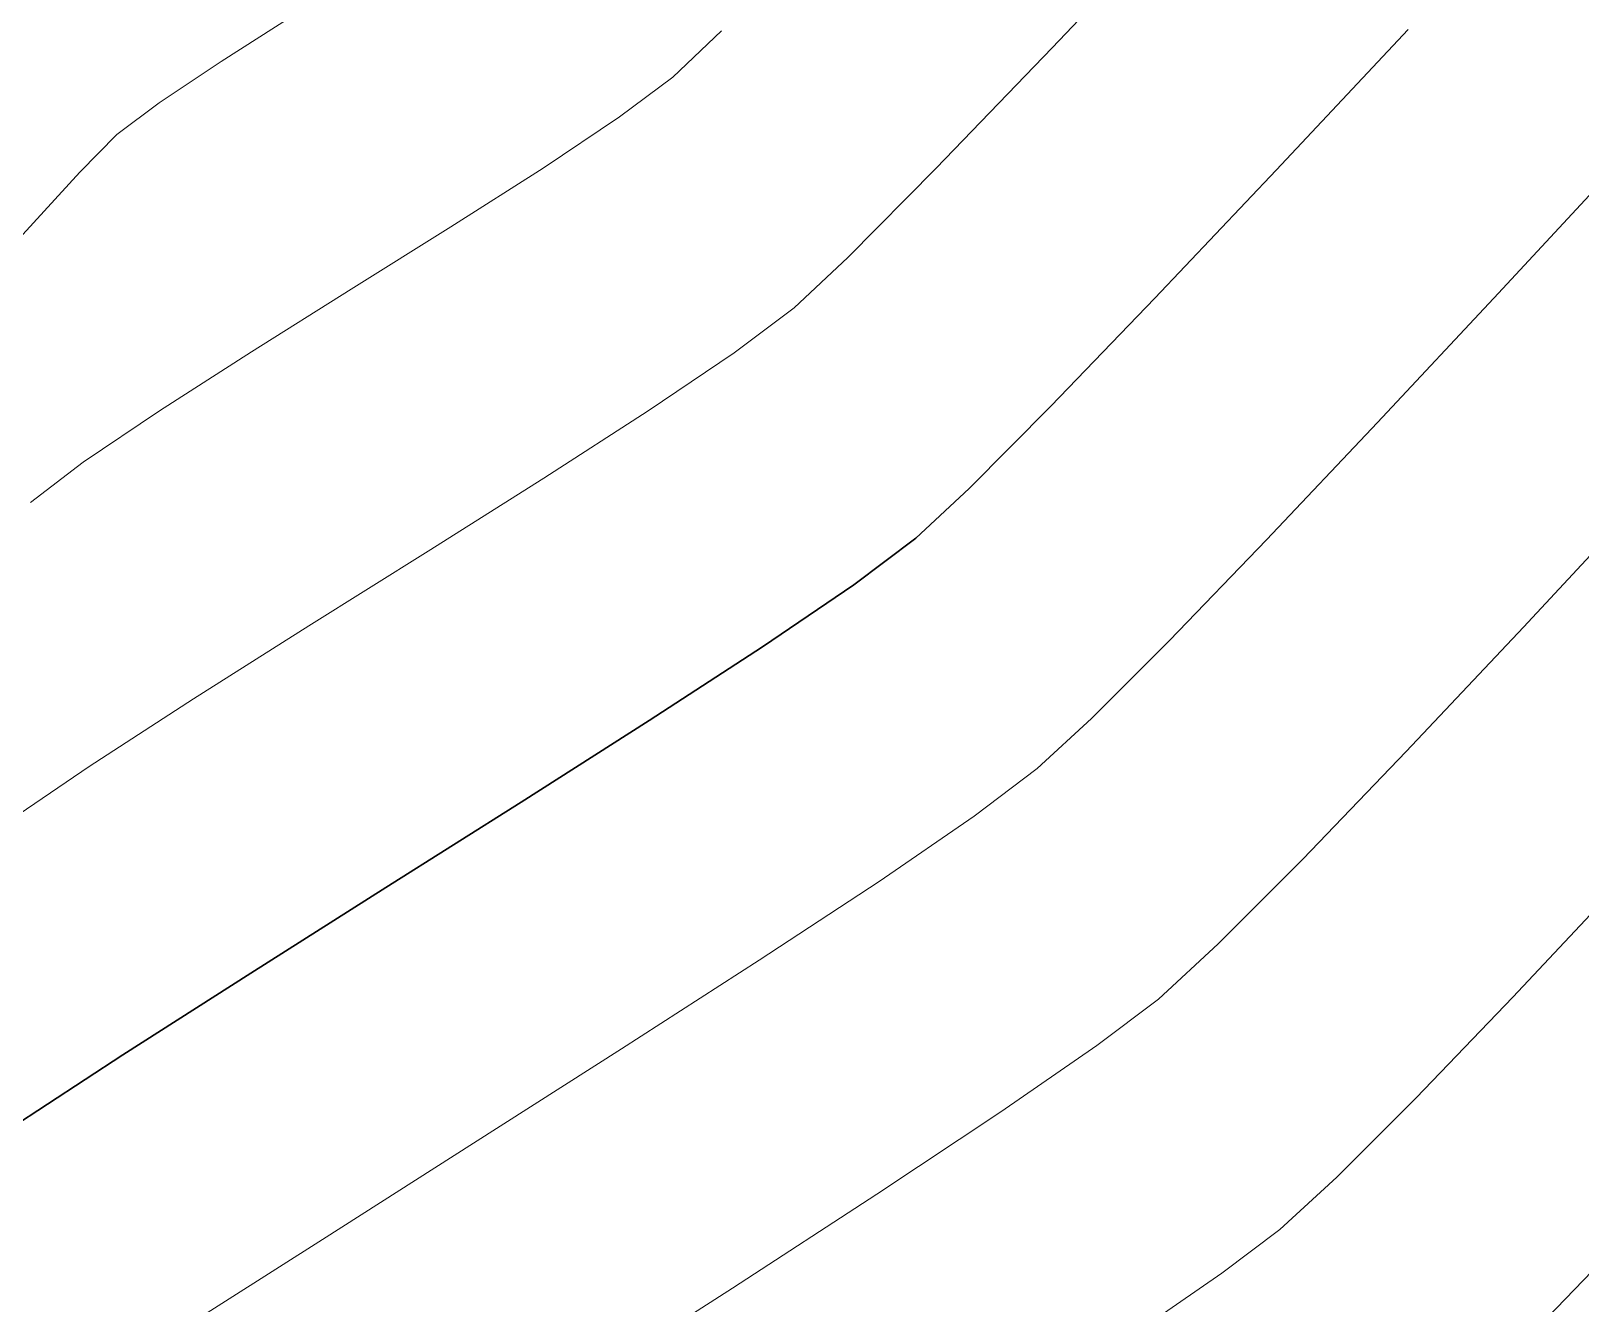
# Model space of a CAD drawing. Header units: millimetres. Extents: x 736950 to 740938, y 8500595 to 8502163.
# Drawn here: x 737863.53 to 737878.11, y 8501268.79 to 8501280.76 of the extents above; entities that cross this region are included whole.
import ezdxf

# ---------------------------------------------------------------- set-up
doc = ezdxf.new("R2010")
doc.units = ezdxf.units.MM
for name, color, linetype, lineweight in [('CONT-MJR', 80, 'Continuous', 30), ('CONT-MNR', 96, 'Continuous', 15), ('pista', 251, 'Continuous', 5)]:
    doc.layers.add(name, color=color, linetype=linetype, lineweight=lineweight)

msp = doc.modelspace()

# ---------------------------------------------------------------- hatches: boundary and pattern name
at = {"layer": 'pista'}
h = msp.add_hatch(dxfattribs=at)
h.set_pattern_fill('HONEY', color=256, scale=3, angle=9.94991650582834, style=0)
h.set_pattern_definition([(9.94991650582834, (1479841.21072825, -18.49207214638591), (0.4979252195647159, 0.4170677100899267), [0.375, -0.75]), (129.9499165058283, (1479841.21072825, -18.49207214638591), (-0.6101538418184378, 0.222682034283025), [0.3749999999999999, -0.7499999999999998]), (69.94991650582834, (1479841.21072825, -18.49207214638591), (-0.112228622253722, 0.6397497443729518), [-0.75, 0.375])])
h.paths.add_polyline_path([(737744.7999806425, 8501250.923935566), (737743.4751223363, 8501250.754223157), (737756.465848178, 8501242.026572531), (737763.5739612179, 8501242.006896213), (737770.002546867, 8501243.455222024), (737769.8468594846, 8501244.342704736), (737763.4750639071, 8501242.907173423), (737756.7405500773, 8501242.925815564)])
h.paths.add_polyline_path([(737794.2809870465, 8501256.017245878), (737809.7820272583, 8501263.709828075), (737823.391616501, 8501273.483615467), (737837.0791595323, 8501280.557800073), (737851.5530432165, 8501285.77819753), (737870.8510758049, 8501293.050216693, -0.9976846880626209), (737871.0089264096, 8501292.63424804), (737865.2748787645, 8501289.581801567, 0.7845063948290762), (737866.1540430214, 8501286.121818589), (737883.2588851704, 8501291.348365877), (737897.4188924351, 8501296.516943583), (737903.2981396064, 8501301.44146652, -0.5512150924587264), (737904.1219025984, 8501301.177325813), (737906.855912117, 8501297.98174819, 0.5618964424650519), (737910.2738656431, 8501298.536066804), (737914.22079628, 8501308.558674501), (737925.6412323939, 8501300.72656757, 0.340189525830376), (737928.7023693406, 8501300.894137181), (737936.9171069289, 8501306.117412793, -0.358727273887905), (737938.1716059428, 8501305.962964654), (737943.1732157968, 8501301.051021611, 0.3417074120720416), (737946.0555081918, 8501300.709858142), (737955.8779356404, 8501307.072689936), (737971.8320576148, 8501314.464803053), (737988.5677626224, 8501323.411181662), (738023.1375471824, 8501336.282937778), (738044.4246208373, 8501357.728329657), (738061.4456776979, 8501362.208386911), (738078.9085143938, 8501363.070318012), (738112.0997810266, 8501372.051506756), (738118.6561313582, 8501373.365123207), (738128.3493353954, 8501376.976906104), (738155.2251721952, 8501366.826195797), (738176.6167526407, 8501363.543890122), (738193.8053773039, 8501353.328603027), (738204.7313956148, 8501340.877429372), (738207.705198212, 8501335.751671141), (738214.35685511, 8501331.742925933), (738229.9282901662, 8501313.374534177), (738233.5603594936, 8501308.186787868), (738234.53883727, 8501308.358438132), (738230.6417003467, 8501313.924784988), (738214.9478837823, 8501332.43754055), (738208.3676942562, 8501336.403214611), (738205.4657963786, 8501341.405035153), (738194.387784551, 8501354.029418997), (738176.9261677533, 8501364.406946706), (738155.4549153853, 8501367.70147717), (738128.3514754312, 8501377.93815071), (738118.4090486554, 8501374.233504975), (738111.8936108743, 8501372.928085677), (738078.7671659255, 8501363.964436961), (738061.3074614278, 8501363.102660457), (738043.958527311, 8501358.536303693), (738022.6381405202, 8501337.057350922), (737988.196920163, 8501324.233464561), (737971.4304040315, 8501315.270615296), (737955.4419368334, 8501307.862588815), (737945.5806043665, 8501301.47455489, -0.3391433520832071), (737943.8038299843, 8501301.693147572), (737938.8116631231, 8501306.59581691, 0.3560082385246841), (737936.4342009705, 8501306.876887502), (737928.158540546, 8501301.61487459, -0.3502196171718997), (737926.1502499409, 8501301.468794718), (737914.5128481541, 8501309.44969617, 0.4302069892023044), (737913.4330382891, 8501309.014522241), (737909.4507249827, 8501298.90206584, -0.5704007069138802), (737907.5397775185, 8501298.566836312), (737904.9064502402, 8501301.644734057, 0.4931454261128044), (737902.7202336333, 8501302.131411942), (737896.9620044216, 8501297.308254998), (737882.9728831241, 8501292.20205278), (737866.0373022418, 8501287.027224885, -0.7384715771871906), (737865.6977918843, 8501288.787355538), (737871.5108758068, 8501291.881875956, 0.9119586051647783), (737870.5337161538, 8501293.892406015), (737851.2416702455, 8501286.62264278), (737836.7183275839, 8501281.384406622), (737822.9200107896, 8501274.252970394), (737809.3164408724, 8501264.483505804), (737793.8201376351, 8501256.79327439), (737778.9884914039, 8501246.402265295), (737769.846859484, 8501244.34270474), (737770.0025468671, 8501243.455222024), (737779.3594973255, 8501245.563292695)])
h.paths.add_polyline_path([(738260.5182952256, 8501271.251537092), (738234.538837269, 8501308.358438132), (738233.56035949, 8501308.186787868), (738259.6897886079, 8501270.86568047), (738269.3749442189, 8501234.589470252), (738274.5057655985, 8501215.583008338), (738279.7983711922, 8501189.602392923), (738280.7089290785, 8501189.641305126), (738275.382018582, 8501215.790318219), (738270.2441657205, 8501234.822827347)])

# ---------------------------------------------------------------- linework, layer by layer
at = {"layer": 'CONT-MJR', "extrusion": (-0.7291102561098093, 0.6843962554218781, 0), "elevation": 5280251.413613509}
msp.add_lwpolyline([(-6703369.086625207, 3610.00000000001), (-6703370.903384382, 3610.00000000001)], dxfattribs=at)
at = {"layer": 'CONT-MJR', "extrusion": (-0.7258976033735128, 0.687802783809858, 0), "elevation": 5311581.800295224}
msp.add_lwpolyline([(-6678569.364999318, 3610), (-6678571.020904276, 3610)], dxfattribs=at)
at = {"layer": 'CONT-MJR', "extrusion": (0.7203451845216576, -0.693615754677227, 0), "elevation": -5365096.469142138}
msp.add_lwpolyline([(6635654.534438007, 3610.000000000013), (6635655.948068242, 3610.000000000013)], dxfattribs=at)
at = {"layer": 'CONT-MJR', "elevation": 3610}
for points in [[(737872.3535172116, 8501276.452921217), (737873.1216408912, 8501277.226391861)], [(737871.2696836927, 8501275.547257842), (737871.851758751, 8501275.98539706)]]:
    msp.add_lwpolyline(points, dxfattribs=at)
at = {"layer": 'CONT-MJR', "extrusion": (0.6817072594693195, -0.7316250490427662, 0), "elevation": -5716733.861840203}
msp.add_lwpolyline([(6335227.083727644, 3610), (6335227.769541314, 3610)], dxfattribs=at)
at = {"layer": 'CONT-MJR', "extrusion": (0.5624895742965935, -0.8268043775934166, 0), "elevation": -6613846.941230586}
msp.add_lwpolyline([(5391953.020934996, 3610), (5391954.059429996, 3610)], dxfattribs=at)
at = {"layer": 'CONT-MJR', "extrusion": (0.5455075695430214, -0.8381058952013556, 0), "elevation": -6722454.768744158}
msp.add_lwpolyline([(5255922.112739627, 3610), (5255923.384542822, 3610)], dxfattribs=at)
at = {"layer": 'CONT-MJR', "extrusion": (0.537339503072307, -0.8433660287431585, 0), "elevation": -6773199.572534227}
msp.add_lwpolyline([(5190363.003224833, 3610.000000000007), (5190364.43071378, 3610.000000000007)], dxfattribs=at)
at = {"layer": 'CONT-MJR', "extrusion": (0.5340869075216603, -0.8454295802809065, 0), "elevation": -6793142.375175883}
msp.add_lwpolyline([(5164232.922521353, 3610.000000000009), (5164234.427793981, 3610.000000000009)], dxfattribs=at)
at = {"layer": 'CONT-MJR', "extrusion": (-0.534512897651661, 0.845160317480669, 0), "elevation": 6790538.974680249}
msp.add_lwpolyline([(-5167654.195614897, 3610.000000000013), (-5167655.700684043, 3610.000000000013)], dxfattribs=at)
at = {"layer": 'CONT-MJR', "extrusion": (0.5386851200644779, -0.8425071758870182, 0), "elevation": -6764905.357239813}
msp.add_lwpolyline([(5201164.303954486, 3610.000000000003), (5201165.730843, 3610.000000000003)], dxfattribs=at)
at = {"layer": 'CONT-MJR', "extrusion": (0.5480150787743667, -0.8364684533417412, 0), "elevation": -6706684.295298621}
msp.add_lwpolyline([(5276023.783338136, 3610), (5276025.054180203, 3610)], dxfattribs=at)
at = {"layer": 'CONT-MNR'}
for points, elevation in [([(737873.1337073336, 8501280.59810048), (737874.4140366424, 8501281.943454)], 3611), ([(737864.3375182948, 8501279.784416491), (737864.7350454035, 8501280.082902182)], 3613), ([(737870.7098780517, 8501278.153862858), (737871.2119413737, 8501278.62676753)], 3611), ([(737866.1438429786, 8501275.161032384), (737867.2657428805, 8501275.86474183)], 3611), ([(737865.0575770925, 8501274.474061104), (737866.1438429786, 8501275.161032384)], 3611), ([(737876.4657076307, 8501273.97840772), (737877.5670924222, 8501275.147458198)], 3608), ([(737873.5037870007, 8501274.287856864), (737874.2374859541, 8501275.022477826)], 3609), ([(737872.4016398418, 8501273.370071067), (737872.9936394506, 8501273.816931259)], 3609), ([(737871.5076193161, 8501272.756583398), (737872.4016398418, 8501273.370071067)], 3609), ([(737869.0854418201, 8501271.180001419), (737870.3795594507, 8501272.014037197)], 3609), ([(737873.5567391474, 8501271.21172786), (737874.1355201494, 8501271.648465462)], 3608), ([(737867.6932480008, 8501270.292045008), (737869.0854418201, 8501271.180001419)], 3609)]:
    msp.add_lwpolyline(points, dxfattribs=dict(at, elevation=elevation))
at = {"layer": 'CONT-MNR', "extrusion": (0.536024988738351, -0.8442021152828573, 0), "elevation": -6781284.707074588}
msp.add_lwpolyline([(5179806.2307547, 3613), (5179807.053379259, 3613)], dxfattribs=at)
at = {"layer": 'CONT-MNR', "extrusion": (-0.689744139969696, 0.7240531896052005, 0), "elevation": 5646437.922521846}
msp.add_lwpolyline([(-6397965.098786971, 3612), (-6397965.729878255, 3612)], dxfattribs=at)
at = {"layer": 'CONT-MNR', "extrusion": (0.719871363226554, -0.694107499171665, 0), "elevation": -5369628.877053975}
msp.add_lwpolyline([(6631990.157651925, 3611.00000000001), (6631991.728869607, 3611.00000000001)], dxfattribs=at)
at = {"layer": 'CONT-MNR', "extrusion": (0.5537155951228557, -0.8327058542593188, 0), "elevation": -6670498.482844965}
msp.add_lwpolyline([(5321715.644934073, 3613.00000000001), (5321716.345027423, 3613.00000000001)], dxfattribs=at)
at = {"layer": 'CONT-MNR', "extrusion": (-0.597635323316623, 0.8017680589324044, 0), "elevation": 6375078.104638099}
msp.add_lwpolyline([(-5672265.040093265, 3612), (-5672265.66531866, 3612)], dxfattribs=at)
at = {"layer": 'CONT-MNR', "extrusion": (0.555156260498616, -0.8317460708829304, 0), "elevation": -6661273.562970461}
msp.add_lwpolyline([(5333257.616766904, 3612.000000000009), (5333258.482819974, 3612.000000000009)], dxfattribs=at)
at = {"layer": 'CONT-MNR', "extrusion": (0.7155042568800482, -0.6986083726856773, 0), "elevation": -5411120.161442538}
msp.add_lwpolyline([(6598179.582804471, 3613.00000000001), (6598180.07877475, 3613.00000000001)], dxfattribs=at)
at = {"layer": 'CONT-MNR', "extrusion": (-0.7379303004678909, 0.6748769307446866, 0), "elevation": 5192825.172211368}
msp.add_lwpolyline([(-6771318.075376272, 3613.00000000001), (-6771319.069380484, 3613.00000000001)], dxfattribs=at)
at = {"layer": 'CONT-MNR', "extrusion": (0.5377213184157386, -0.8431226386008384, 0), "elevation": -6770853.636409464}
msp.add_lwpolyline([(5193431.683499857, 3612), (5193432.71082355, 3612)], dxfattribs=at)
at = {"layer": 'CONT-MNR', "extrusion": (0.710940301253559, -0.7032523644137281, 0), "elevation": -5453961.913110235}
msp.add_lwpolyline([(6562811.26238515, 3611.000000000013), (6562812.444282325, 3611.000000000013)], dxfattribs=at)
at = {"layer": 'CONT-MNR', "extrusion": (-0.7324180136845138, 0.6808552366182048, 0), "elevation": 5247705.190820128}
msp.add_lwpolyline([(-6728877.004443785, 3609.000000000013), (-6728878.738713055, 3609.000000000013)], dxfattribs=at)
at = {"layer": 'CONT-MNR', "extrusion": (0.5311608951543313, -0.8472709740448149, 0), "elevation": -6810960.51603466}
msp.add_lwpolyline([(5140719.509395428, 3612.000000000004), (5140720.617372278, 3612.000000000004)], dxfattribs=at)
at = {"layer": 'CONT-MNR', "extrusion": (0.5317933612792219, -0.8468741470250153, 0), "elevation": -6807120.303499531}
msp.add_lwpolyline([(5145802.36682285, 3612.000000000013), (5145803.474574838, 3612.000000000013)], dxfattribs=at)
at = {"layer": 'CONT-MNR', "extrusion": (-0.7302037467209923, 0.6832294550695432, 0), "elevation": 5269522.939995681}
msp.add_lwpolyline([(-6711803.123946219, 3609), (-6711804.786758332, 3609)], dxfattribs=at)
at = {"layer": 'CONT-MNR', "extrusion": (-0.6006457500183149, 0.7995152800196729, 0), "elevation": 6353702.877759543}
msp.add_lwpolyline([(-5696194.793972832, 3611.000000000003), (-5696195.500067739, 3611.000000000003)], dxfattribs=at)
at = {"layer": 'CONT-MNR', "extrusion": (0.5397616934726128, -0.8418178628774619, 0), "elevation": -6758255.869398232}
msp.add_lwpolyline([(5209811.487082708, 3612), (5209812.51375319, 3612)], dxfattribs=at)
at = {"layer": 'CONT-MNR', "extrusion": (0.5594823818787489, -0.8288422433535116, 0), "elevation": -6633392.758462707}
msp.add_lwpolyline([(5367892.08393202, 3611.000000000003), (5367893.059824086, 3611.000000000003)], dxfattribs=at)
at = {"layer": 'CONT-MNR', "extrusion": (-0.5591554163521479, 0.8290628567027086, 0), "elevation": 6635512.082154933}
msp.add_lwpolyline([(-5365270.566546657, 3612.000000000006), (-5365271.431602561, 3612.000000000006)], dxfattribs=at)
at = {"layer": 'CONT-MNR', "extrusion": (0.541462671524285, -0.8407247916802407, 0), "elevation": -6747705.78716048}
msp.add_lwpolyline([(5223468.130023475, 3611.000000000006), (5223469.299487316, 3611.000000000006)], dxfattribs=at)
at = {"layer": 'CONT-MNR', "extrusion": (0.7263996329494777, -0.6872725611072105, 0), "elevation": -5306701.469667525}
msp.add_lwpolyline([(6682445.08752766, 3609.000000000013), (6682446.610455161, 3609.000000000013)], dxfattribs=at)
at = {"layer": 'CONT-MNR', "extrusion": (0.605184855683715, -0.7960849769032707, 0), "elevation": -6321194.533770763}
msp.add_lwpolyline([(5732245.75147998, 3612.00000000001), (5732246.375628198, 3612.00000000001)], dxfattribs=at)
at = {"layer": 'CONT-MNR', "extrusion": (0.5333940452441526, -0.8458668881674462, 0), "elevation": -6797373.755434351}
msp.add_lwpolyline([(5158667.411185676, 3611), (5158668.696900611, 3611)], dxfattribs=at)
at = {"layer": 'CONT-MNR', "extrusion": (-0.7316775014858562, 0.6816509618708207, 0), "elevation": 5255013.966700744}
msp.add_lwpolyline([(-6723166.712687476, 3608.00000000001), (-6723168.439543421, 3608.00000000001)], dxfattribs=at)
at = {"layer": 'CONT-MNR', "extrusion": (-0.7198665906446183, 0.6941124488681164, 0), "elevation": 5369669.812689926}
msp.add_lwpolyline([(-6631951.560501432, 3609), (-6631952.875185434, 3609)], dxfattribs=at)
at = {"layer": 'CONT-MNR', "extrusion": (0.543881675577462, -0.839161917016646, 0), "elevation": -6732634.500872704}
msp.add_lwpolyline([(5242874.493115798, 3611), (5242875.661712249, 3611)], dxfattribs=at)
at = {"layer": 'CONT-MNR', "extrusion": (-0.6782957920812673, 0.7347889618420015, 0), "elevation": 5746146.015601465}
msp.add_lwpolyline([(-6308559.188322712, 3609.00000000001), (-6308559.88260036, 3609.00000000001)], dxfattribs=at)
at = {"layer": 'CONT-MNR', "extrusion": (0.7211421239732471, -0.6927871513180321, 0), "elevation": -5357459.580364926}
msp.add_lwpolyline([(6641816.702492062, 3608), (6641818.107969645, 3608)], dxfattribs=at)
at = {"layer": 'CONT-MNR', "extrusion": (0.5637906012632945, -0.8259177670489799, 0), "elevation": -6605352.274165696}
msp.add_lwpolyline([(5402352.365004191, 3611), (5402353.339710384, 3611)], dxfattribs=at)
at = {"layer": 'CONT-MNR', "extrusion": (0.7084159247814793, -0.7057952093319999, 0), "elevation": -5477434.982774437}
msp.add_lwpolyline([(6543225.011523097, 3608), (6543226.136564844, 3608)], dxfattribs=at)
at = {"layer": 'CONT-MNR', "extrusion": (-0.5498239996119697, 0.8352805333842617, 0), "elevation": 6695248.179045111}
msp.add_lwpolyline([(-5290532.144754102, 3609.000000000003), (-5290533.495270272, 3609.000000000003)], dxfattribs=at)
at = {"layer": 'CONT-MNR', "extrusion": (0.7279541000366155, -0.6856258660814084, 0), "elevation": -5291550.821392165}
msp.add_lwpolyline([(6694443.442438963, 3607.00000000001), (6694444.936425029, 3607.00000000001)], dxfattribs=at)
at = {"layer": 'CONT-MNR', "extrusion": (0.6784344150692292, -0.7346609724557804, 0), "elevation": -5744953.28884607}
msp.add_lwpolyline([(6309642.588122494, 3608), (6309643.353702279, 3608)], dxfattribs=at)
at = {"layer": 'CONT-MNR', "extrusion": (0.7209909622097082, -0.6929444656045095, 0), "elevation": -5358906.166657571}
msp.add_lwpolyline([(6640646.834647058, 3607), (6640648.145802442, 3607)], dxfattribs=at)
at = {"layer": 'CONT-MNR', "extrusion": (0.5677775546168512, -0.8231820263303302, 0), "elevation": -6579145.618792049}
msp.add_lwpolyline([(5434234.129978086, 3608), (5434235.229341576, 3608)], dxfattribs=at)
at = {"layer": 'CONT-MNR', "extrusion": (0.7079063745037096, -0.7063062826685133, 0), "elevation": -5482153.401388999}
msp.add_lwpolyline([(6539269.528186309, 3607.00000000001), (6539270.58387919, 3607.00000000001)], dxfattribs=at)
at = {"layer": 'CONT-MNR', "extrusion": (0.5531134351910452, -0.8331059523320916, 0), "elevation": -6674331.851710179}
msp.add_lwpolyline([(5316891.678329862, 3608.000000000004), (5316893.076406216, 3608.000000000004)], dxfattribs=at)
at = {"layer": 'CONT-MNR', "extrusion": (-0.5365441350749918, 0.8438722599520789, 0), "elevation": 6778087.590537963}
msp.add_lwpolyline([(-5183971.108299873, 3609), (-5183972.793730831, 3609)], dxfattribs=at)
at = {"layer": 'CONT-MNR', "extrusion": (-0.6776742615212045, 0.735362220454444, 0), "elevation": 5751473.317786776}
msp.add_lwpolyline([(-6303697.119259455, 3607.00000000001), (-6303697.847566433, 3607.00000000001)], dxfattribs=at)
at = {"layer": 'CONT-MNR', "extrusion": (0.5455444663189817, -0.838081878618514, 0), "elevation": -6722218.469963641}
msp.add_lwpolyline([(5256215.805387721, 3608.00000000001), (5256217.425861124, 3608.00000000001)], dxfattribs=at)
at = {"layer": 'CONT-MNR', "extrusion": (-0.5377889298716532, 0.8430795139887471, 0), "elevation": 6770429.751452914}
msp.add_lwpolyline([(-5193966.861613969, 3609.000000000003), (-5193968.503690959, 3609.000000000003)], dxfattribs=at)
at = {"layer": 'CONT-MNR', "extrusion": (-0.6009186325673928, 0.7993102007564614, 0), "elevation": 6351748.412042306}
msp.add_lwpolyline([(-5698361.784114424, 3607.000000000006), (-5698362.467120811, 3607.000000000006)], dxfattribs=at)
at = {"layer": 'CONT-MNR', "extrusion": (-0.7208224484239203, 0.6931197572195911, 0), "elevation": 5360518.386423212}
msp.add_lwpolyline([(-6639342.717976221, 3606), (-6639343.934845493, 3606)], dxfattribs=at)
at = {"layer": 'CONT-MNR', "extrusion": (-0.5682494368390874, 0.8228563529146872, 0), "elevation": 6576026.361117648}
msp.add_lwpolyline([(-5438005.186369678, 3607.000000000003), (-5438006.271642534, 3607.000000000003)], dxfattribs=at)
at = {"layer": 'CONT-MNR', "extrusion": (0.5414715848017608, -0.8407190510820303, 0), "elevation": -6747643.039901517}
msp.add_lwpolyline([(5223535.268720892, 3608.000000000003), (5223537.035074646, 3608.000000000003)], dxfattribs=at)

doc.saveas('drawing.dxf')
